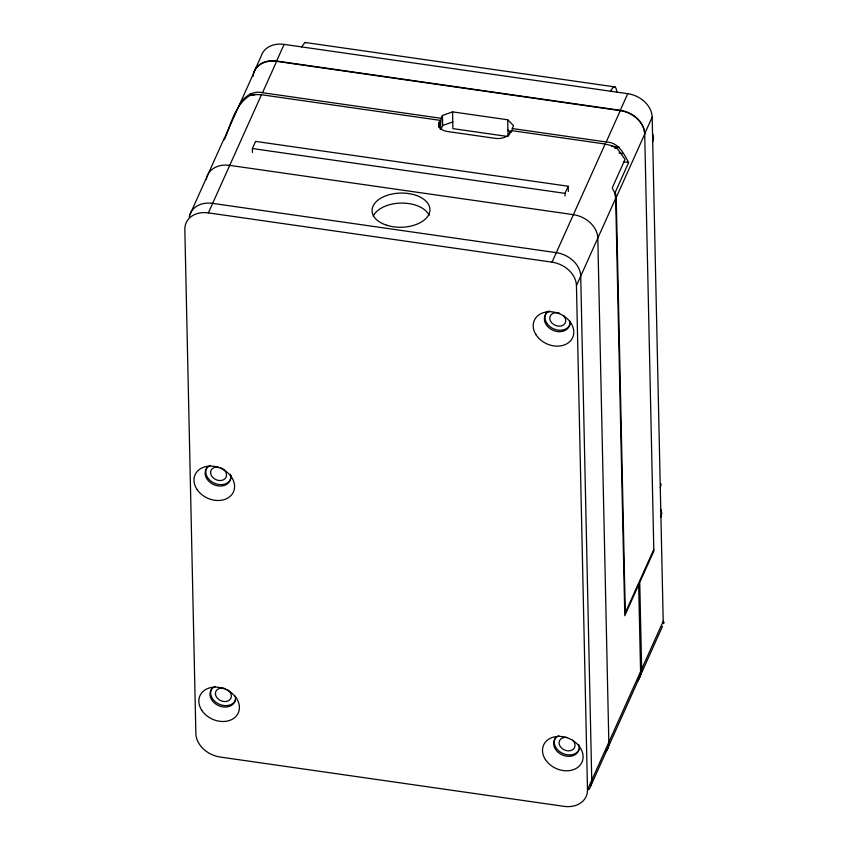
<?xml version="1.0" encoding="UTF-8"?>
<svg xmlns="http://www.w3.org/2000/svg" width="849" height="849" viewBox="0 0 849 849"><rect width="100%" height="100%" fill="white"/><g stroke="black" fill="none" stroke-linecap="round" stroke-linejoin="round"><path stroke-width="1.27" d="M224.412 139.66C230.854 124.527 234.77 105.064 249.542 95.693L255.273 94.526L261.471 94.738L440.079 120.346L439.336 127.477M652.711 141.677L653.56 137.878L652.722 134.1M660.278 487.751L661.127 483.941M660.925 517.083L661.774 513.284L660.936 509.506M189.805 214.903L224.762 137.124M253.787 72.536L261.259 55.917A24.823 19.294 24.2 0 1 284.097 44.392L627.751 93.677A24.823 19.294 24.2 0 1 652.17 117.151L663.207 621.266L641.642 669.235A24.823 19.294 24.2 0 1 638.65 678.786M225.303 136.286L253.798 72.887A24.823 19.294 24.2 0 1 276.625 61.361L620.29 110.646A24.823 19.294 24.2 0 1 644.709 134.121L616.215 197.52L625.299 612.819L653.794 549.42M440.079 120.346L439.007 122.723A12.406 7.323 -1.3 0 0 447.794 131.563L494.956 138.323A12.406 7.323 -1.3 0 0 510.143 132.922L511.204 130.544L605.135 144.022L611.354 145.593L617.181 148.426L625.044 159.389L612.246 187.884L614.74 193.052L615.674 198.358L624.79 615.716L638.65 584.823L640.581 671.591L587.487 789.75A24.823 19.294 24.2 0 1 563.948 806.338L220.284 757.053A24.823 19.294 24.2 0 1 195.864 733.589L184.838 229.463A24.823 19.294 24.2 0 1 208.376 212.876L261.471 94.738M253.108 76.314A24.823 19.294 24.2 0 1 276.625 61.011L284.097 44.392M238.643 106.603C242.708 97.624 252.057 90.174 262.543 92.711L276.625 61.361M252.461 152.502L252.376 148.533L255.581 141.401L568.204 186.239L568.321 191.534M440.281 129.504L441.162 118.319L442.435 115.475L452.57 111.866L507.713 119.773L513.571 125.673L512.287 128.528L512.34 130.746M508.593 135.32L510.207 131.722M565.052 196.013L564.999 193.36L568.204 186.239M587.487 789.75L576.45 285.625A24.823 19.294 24.2 0 0 552.041 262.161L605.135 144.022M512.287 128.528L606.207 141.995L620.29 110.646M641.642 669.235L639.743 582.435L653.836 551.086L644.699 133.771A24.823 19.294 24.2 0 0 620.29 110.296L627.751 93.677M606.207 141.995C618.539 142.25 623.654 153.372 628.621 162.541L615.281 192.214L616.215 197.52M576.45 285.625L615.674 198.358M644.699 133.771L652.17 117.151M591.053 785.314L639.881 676.664M640.942 674.308L662.496 626.339M440.78 129.547L442.658 125.482L442.435 115.475M301.671 46.918L304.929 42.45L615.037 86.927A24.504 5.349 -81.8 0 1 616.883 92.148M610.378 91.183L613.636 86.725L615.037 86.927M663.43 623.665L664.162 622.625L663.207 621.266M442.658 125.482L452.761 121.938L452.57 111.866M619.048 153.022L622.986 153.584M276.625 61.011L620.29 110.296M262.543 92.711L441.162 118.319M249.606 94.175L254.859 94.929M611.46 146.07L619.292 147.195M614.559 148.044L617.181 148.426M506.736 136.339L452.91 128.613L452.761 121.938M623.548 161.809L628.621 162.541M252.376 148.533L564.999 193.36M208.376 212.876L552.041 262.161M304.929 42.45L306.319 42.652M507.713 119.773L507.904 129.844L510.429 132.348M608.829 742.228A24.823 19.294 24.2 0 1 605.836 751.789A24.823 19.294 24.2 0 0 608.829 742.249L597.802 238.134A24.823 19.294 24.2 0 0 573.383 214.659L229.718 165.375A24.823 19.294 24.2 0 0 206.328 179.383M511.204 130.544L511.247 132.338M507.904 129.844L508.052 136.519M439.007 122.723L439.113 127.414M189.253 217.386A24.823 19.294 24.2 0 1 212.643 203.378L556.307 252.662A24.823 19.294 24.2 0 1 580.716 276.127L591.753 780.252A24.823 19.294 24.2 0 1 588.76 789.803M231.352 475.631A13.234 10.284 24.2 0 1 216.017 483.834A13.234 10.284 24.2 0 1 206.869 467.619M230.206 474.23A13.234 10.284 24.2 0 1 222.863 485.83A13.234 10.284 24.2 0 1 206.774 478.677A13.234 10.284 24.2 0 1 210.393 465.422M570.178 323.968A13.234 10.284 24.2 0 1 552.073 328.064A13.234 10.284 24.2 0 1 547.828 311.159M235.491 700.181A13.234 10.284 24.2 0 1 218.204 703.715A13.234 10.284 24.2 0 1 212.208 687.881M579.474 748.627A13.234 10.284 24.2 0 1 562.388 753.265A13.234 10.284 24.2 0 1 555.872 737.165M569.679 320.805A13.234 10.284 24.2 0 1 561.369 331.577A13.234 10.284 24.2 0 1 545.801 324.01A13.234 10.284 24.2 0 1 549.6 311.052M235.311 696.18A13.234 10.284 24.2 0 1 227.001 706.952A13.234 10.284 24.2 0 1 211.433 699.385A13.234 10.284 24.2 0 1 215.232 686.427M578.71 744.531A13.234 10.284 24.2 0 1 571.356 756.13A13.234 10.284 24.2 0 1 555.278 748.977A13.234 10.284 24.2 0 1 558.897 735.712M373.252 216.177A28.962 17.097 -1.3 0 1 401.195 203.091A28.962 17.097 -1.3 0 1 429.18 215.349M220.485 467.64A8.278 6.431 24.2 0 1 224.773 478.963A8.278 6.431 24.2 0 1 211.38 475.578A8.278 6.431 24.2 0 1 218.416 467.12M227.267 689.6A8.278 6.431 24.2 0 1 228.105 700.934A8.278 6.431 24.2 0 1 215.55 694.843A8.278 6.431 24.2 0 1 225.325 688.656M572.608 740.19A8.278 6.431 24.2 0 1 571.186 750.452A8.278 6.431 24.2 0 1 559.374 744.722A8.278 6.431 24.2 0 1 566.92 737.42M563.311 315.52A8.278 6.431 24.2 0 1 561.274 325.963A8.278 6.431 24.2 0 1 549.823 318.874A8.278 6.431 24.2 0 1 559.693 313.281M640.581 671.591A24.823 19.294 24.2 0 1 637.588 681.153M196.894 489.257A21.013 16.333 24.2 0 0 232.053 494.298A21.013 16.333 24.2 0 0 213.916 466.334A21.013 16.333 24.2 0 0 196.894 489.257M536.101 334.888A21.013 16.333 24.2 0 0 571.26 339.929A21.013 16.333 24.2 0 0 553.124 311.976A21.013 16.333 24.2 0 0 536.101 334.888M201.733 710.263A21.013 16.333 24.2 0 0 236.892 715.304A21.013 16.333 24.2 0 0 218.755 687.35A21.013 16.333 24.2 0 0 201.733 710.263M545.398 759.547A21.013 16.333 24.2 0 0 580.557 764.599A21.013 16.333 24.2 0 0 562.42 736.635A21.013 16.333 24.2 0 0 545.398 759.547M386.55 225.187A28.962 17.097 -1.3 0 0 429.955 209.745A28.962 17.097 -1.3 0 0 386.507 195.578A28.962 17.097 -1.3 0 0 386.55 225.187"/></g></svg>
